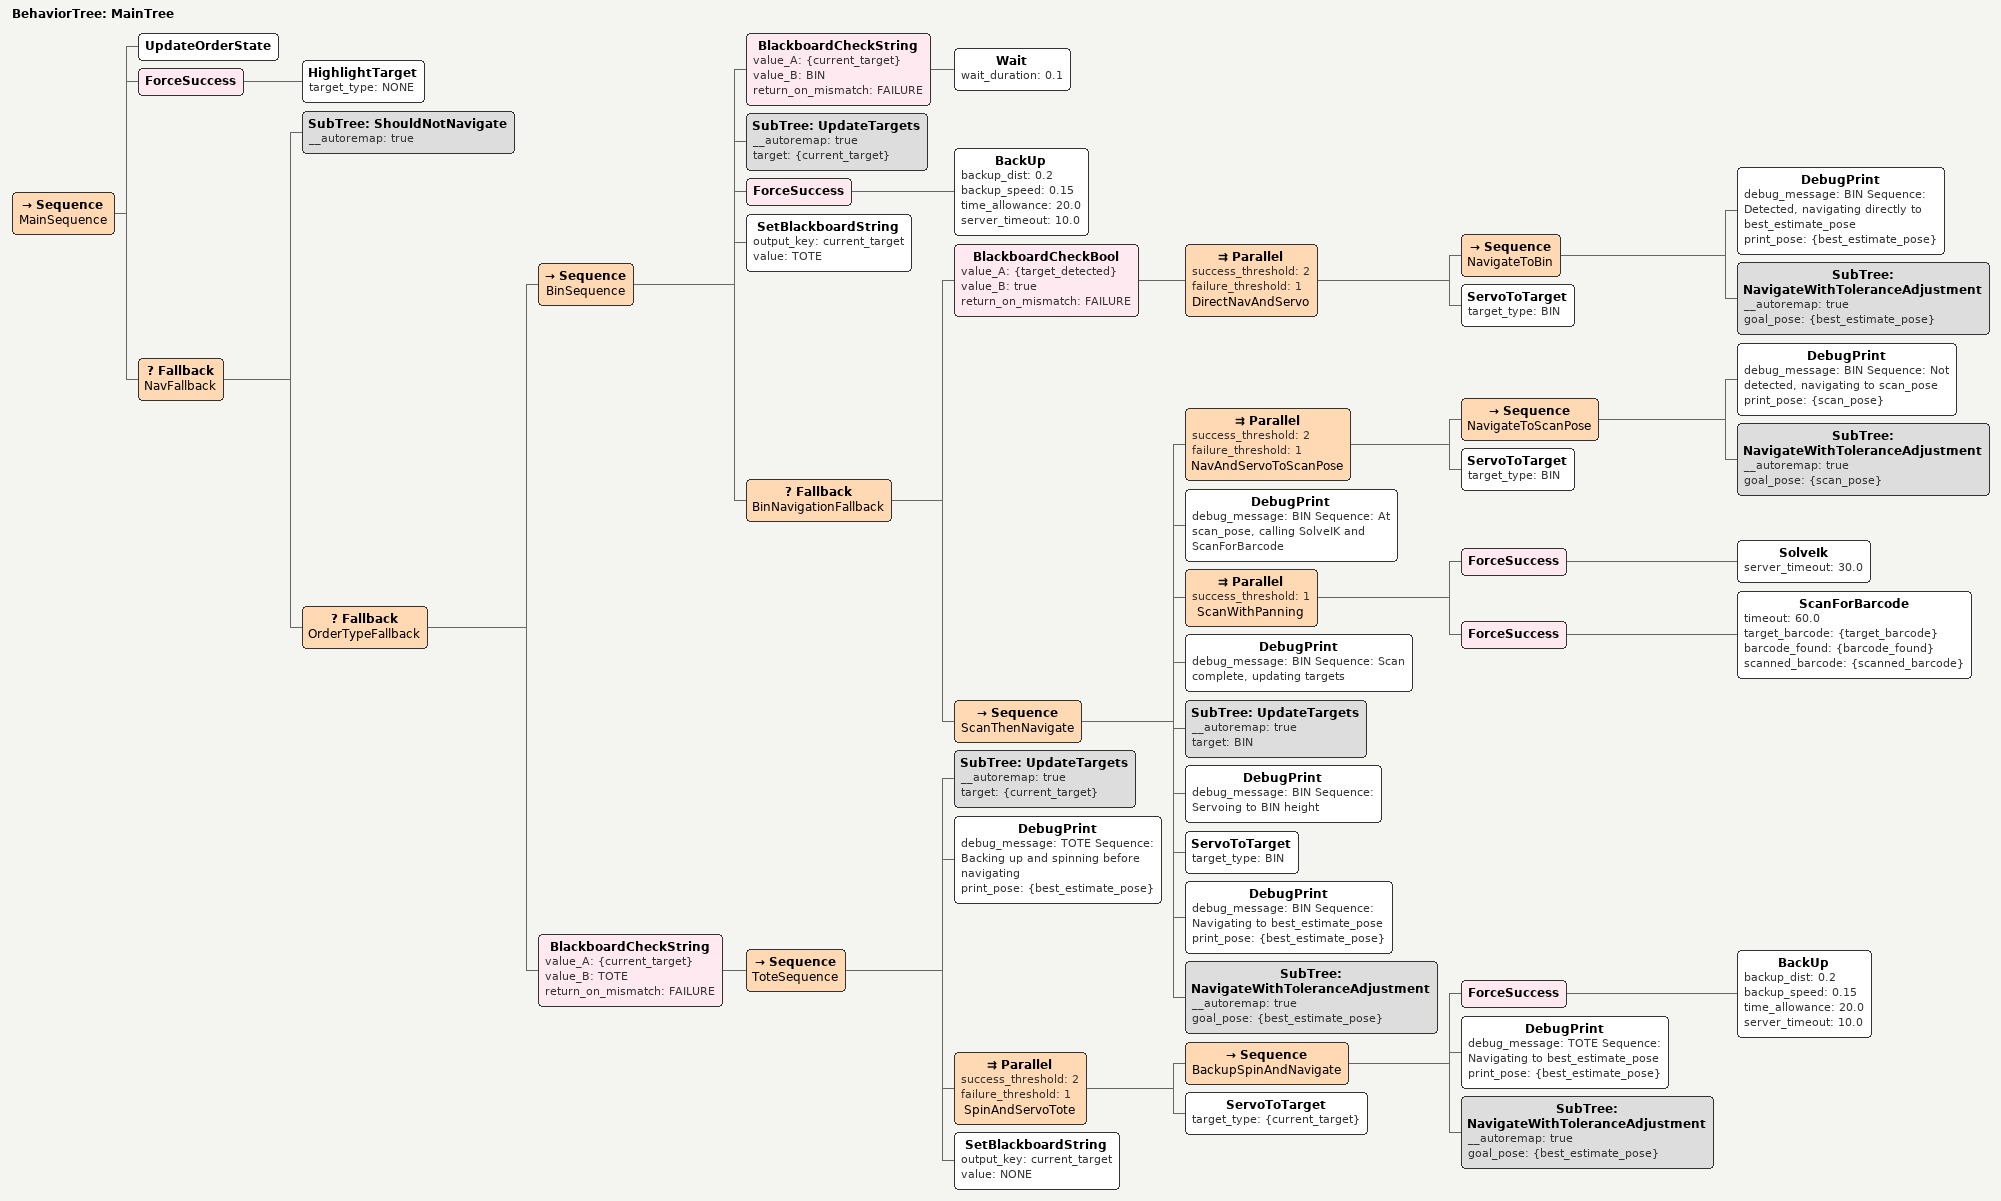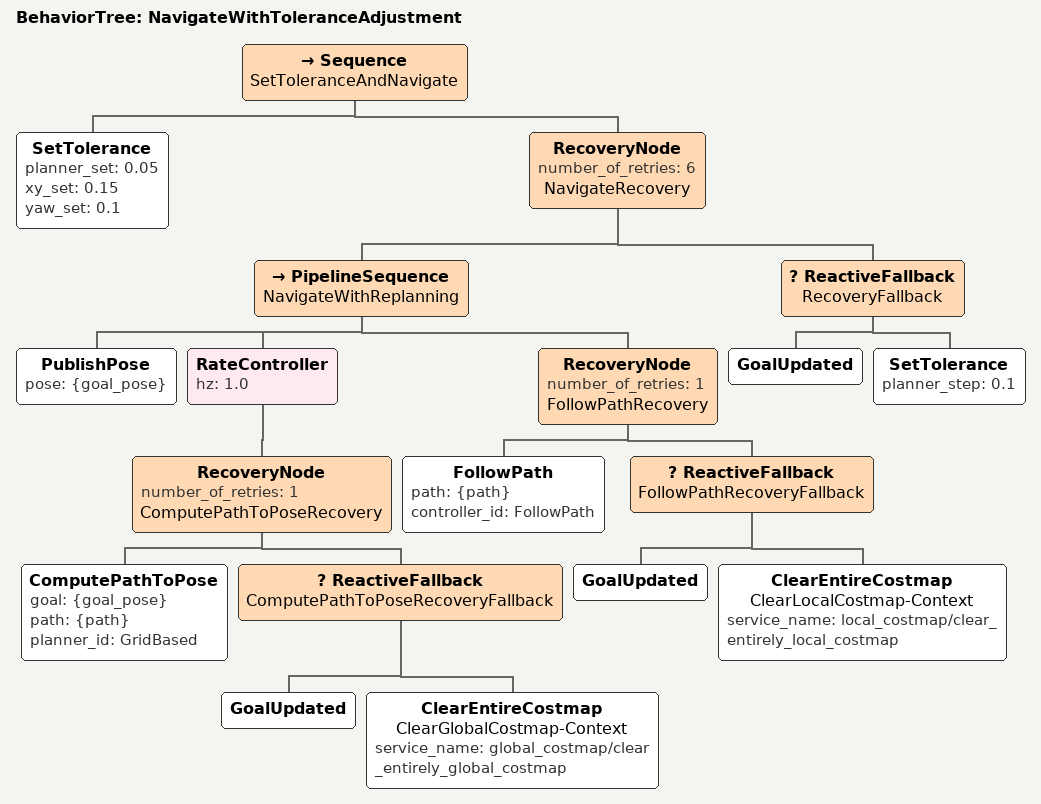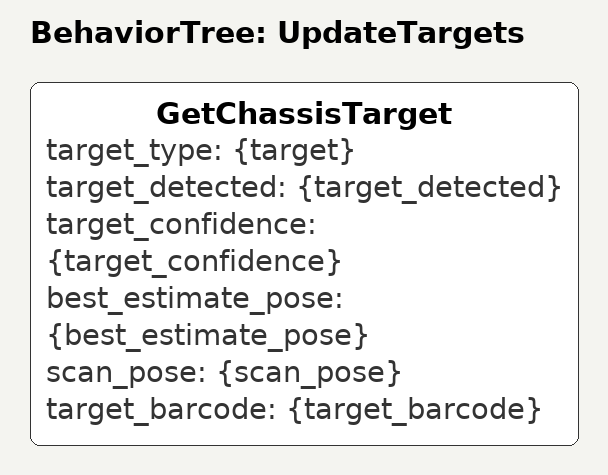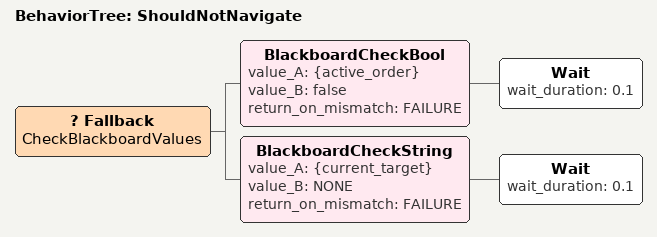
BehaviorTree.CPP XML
<?xml version="1.0" encoding="UTF-8"?>

<root BTCPP_format="4" main_tree_to_execute="MainTree">

  <BehaviorTree ID="MainTree">

    <Sequence name="MainSequence">
      <!-- Blackboard variables -->
      <!-- active_order: bool (set by UpdateOrderState) -->
      <!-- current target: string 'BIN', 'TOTE', 'NONE' (set by BT) -->

      <!-- Update order variables -->
      <UpdateOrderState/>

      <!-- Cancel any active highlight from the previous tick -->
      <ForceSuccess>
        <HighlightTarget target_type="NONE"/>
      </ForceSuccess>

      <!-- Fallback to verify nav should be executed -->
      <Fallback name="NavFallback">

        <!-- Check if we should NOT navigate -->
        <SubTree ID="ShouldNotNavigate" __autoremap="true"/>

        <!-- ===== Decide which order to do: BIN or TOTE ===== -->
        <Fallback name="OrderTypeFallback">

          <!-- ===== BIN order sequence with scan_pose + IK ===== -->
          <Sequence name="BinSequence">

            <BlackboardCheckString value_A="{current_target}" value_B="BIN" return_on_mismatch="FAILURE">
              <Wait wait_duration="0.1"/>
            </BlackboardCheckString>

            <!-- Get BIN target (sets scan_pose, best_estimate_pose, target_detected, etc.) -->
            <SubTree ID="UpdateTargets" __autoremap="true" target="{current_target}"/>

            <!-- BackUp first -->
            <ForceSuccess>
              <BackUp backup_dist="0.2" backup_speed="0.15" time_allowance="20.0" server_timeout="10.0"/>
            </ForceSuccess>

            <!-- Mark next target as TOTE early so the TOTE sequence can begin on the next tick -->
            <SetBlackboardString output_key="current_target" value="TOTE"/>

            <!-- Branch: detected (scanned enough times) vs not-detected -->
            <Fallback name="BinNavigationFallback">

              <!-- Path 1: Detected - navigate directly to best_estimate + servo in parallel -->
              <BlackboardCheckBool value_A="{target_detected}" value_B="true" return_on_mismatch="FAILURE">
                <Parallel success_threshold="2" failure_threshold="1" name="DirectNavAndServo">
                  <Sequence name="NavigateToBin">
                    <DebugPrint debug_message="BIN Sequence: Detected, navigating directly to best_estimate_pose" print_pose="{best_estimate_pose}"/>
                    <SubTree ID="NavigateWithToleranceAdjustment" __autoremap="true" goal_pose="{best_estimate_pose}"/>
                  </Sequence>
                  <ServoToTarget target_type="BIN"/>
                </Parallel>
              </BlackboardCheckBool>

              <!-- Path 2: Not detected - scan_pose, IK + barcode scan, update targets, servo, navigate -->
              <Sequence name="ScanThenNavigate">

                <Parallel success_threshold="2" failure_threshold="1" name="NavAndServoToScanPose">
                  <Sequence name="NavigateToScanPose">
                    <DebugPrint debug_message="BIN Sequence: Not detected, navigating to scan_pose" print_pose="{scan_pose}"/>
                    <SubTree ID="NavigateWithToleranceAdjustment" __autoremap="true" goal_pose="{scan_pose}"/>
                  </Sequence>
                  <ServoToTarget target_type="BIN"/>
                </Parallel>

                <DebugPrint debug_message="BIN Sequence: At scan_pose, calling SolveIK and ScanForBarcode"/>
                <Parallel success_threshold="1" name="ScanWithPanning">
                  <ForceSuccess>
                    <SolveIk server_timeout="30.0"/>
                  </ForceSuccess>
                  <ForceSuccess>
                    <ScanForBarcode timeout="60.0" target_barcode="{target_barcode}"
                                    barcode_found="{barcode_found}" scanned_barcode="{scanned_barcode}"/>
                  </ForceSuccess>
                </Parallel>

                <DebugPrint debug_message="BIN Sequence: Scan complete, updating targets"/>
                <SubTree ID="UpdateTargets" __autoremap="true" target="BIN"/>

                <DebugPrint debug_message="BIN Sequence: Servoing to BIN height"/>
                <ServoToTarget target_type="BIN"/>

                <DebugPrint debug_message="BIN Sequence: Navigating to best_estimate_pose" print_pose="{best_estimate_pose}"/>
                <SubTree ID="NavigateWithToleranceAdjustment" __autoremap="true" goal_pose="{best_estimate_pose}"/>
              </Sequence>

            </Fallback>

          </Sequence>

          <BlackboardCheckString value_A="{current_target}" value_B="TOTE" return_on_mismatch="FAILURE">

            <!-- ===== TOTE order sequence (same as direct_nav_no_center) ===== -->
            <Sequence name="ToteSequence">

              <!-- Get TOTE target -->
              <SubTree ID="UpdateTargets" __autoremap="true" target="{current_target}"/>
              <DebugPrint debug_message="TOTE Sequence: Backing up and spinning before navigating" print_pose="{best_estimate_pose}"/>

              <!-- Backup, Navigate to TOTE, AND servo arms/torso in parallel -->
              <Parallel success_threshold="2" failure_threshold="1" name="SpinAndServoTote">

                <Sequence name="BackupSpinAndNavigate">
                  <ForceSuccess>
                    <BackUp backup_dist="0.2" backup_speed="0.15" time_allowance="20.0" server_timeout="10.0"/>
                  </ForceSuccess>
                  <DebugPrint debug_message="TOTE Sequence: Navigating to best_estimate_pose" print_pose="{best_estimate_pose}"/>
                  <SubTree ID="NavigateWithToleranceAdjustment" __autoremap="true" goal_pose="{best_estimate_pose}"/>
                </Sequence>

                <ServoToTarget target_type="{current_target}"/>

              </Parallel>

              <!-- Mark current target as NONE -->
              <SetBlackboardString output_key="current_target" value="NONE"/>

            </Sequence>
          </BlackboardCheckString>
        <!-- End of bin vs tote fallback-->
        </Fallback>

      <!-- End of order fallback -->
      </Fallback>

    <!-- End of Main Sequence -->
    </Sequence>
  </BehaviorTree>

  <!-- ======= SUBTREE DEFINITIONS ======== -->

  <BehaviorTree ID="NavigateWithToleranceAdjustment">

    <Sequence name="SetToleranceAndNavigate">

      <!-- Set initial tolerances -->
      <SetTolerance planner_set="0.05" xy_set="0.15" yaw_set="0.1"/>

      <!-- Navigate with recoveries -->
      <RecoveryNode number_of_retries="6" name="NavigateRecovery">

        <PipelineSequence name="NavigateWithReplanning">

          <PublishPose pose="{goal_pose}"/>

          <RateController hz="1.0">
            <RecoveryNode number_of_retries="1" name="ComputePathToPoseRecovery">
              <ComputePathToPose goal="{goal_pose}" path="{path}" planner_id="GridBased"/>
              <ReactiveFallback name="ComputePathToPoseRecoveryFallback">
                <GoalUpdated/>
                <ClearEntireCostmap name="ClearGlobalCostmap-Context"
                                    service_name="global_costmap/clear_entirely_global_costmap"/>
              </ReactiveFallback>
            </RecoveryNode>
          </RateController>

          <RecoveryNode number_of_retries="1" name="FollowPathRecovery">
            <FollowPath path="{path}" controller_id="FollowPath"/>
            <ReactiveFallback name="FollowPathRecoveryFallback">
              <GoalUpdated/>
              <ClearEntireCostmap name="ClearLocalCostmap-Context"
                                  service_name="local_costmap/clear_entirely_local_costmap"/>
            </ReactiveFallback>
          </RecoveryNode>

        </PipelineSequence>

        <ReactiveFallback name="RecoveryFallback">
          <GoalUpdated/>
          <SetTolerance planner_step="0.1"/>
        </ReactiveFallback>

      </RecoveryNode>
    </Sequence>
  </BehaviorTree>

  <BehaviorTree ID="UpdateTargets">
    <GetChassisTarget
        target_type="{target}"
        target_detected="{target_detected}"
        target_confidence="{target_confidence}"
        best_estimate_pose="{best_estimate_pose}"
        scan_pose="{scan_pose}"
        target_barcode="{target_barcode}"/>
  </BehaviorTree>

  <!-- Subtree that returns failure if there is an order and bin/tote to
  nav to for the initial fallback -->
  <BehaviorTree ID="ShouldNotNavigate">
    <Fallback name="CheckBlackboardValues">
      <BlackboardCheckBool
          value_A="{active_order}"
          value_B="false"
          return_on_mismatch="FAILURE">
        <!-- Child that always succeeds if we pass the check -->
        <Wait wait_duration="0.1"/>
      </BlackboardCheckBool>

      <BlackboardCheckString
          value_A="{current_target}"
          value_B="NONE"
          return_on_mismatch="FAILURE">
        <Wait wait_duration="0.1"/>
      </BlackboardCheckString>
    </Fallback>
  </BehaviorTree>

  <!-- TreeNodesModel is only for Groot / documentation -->

</root>
